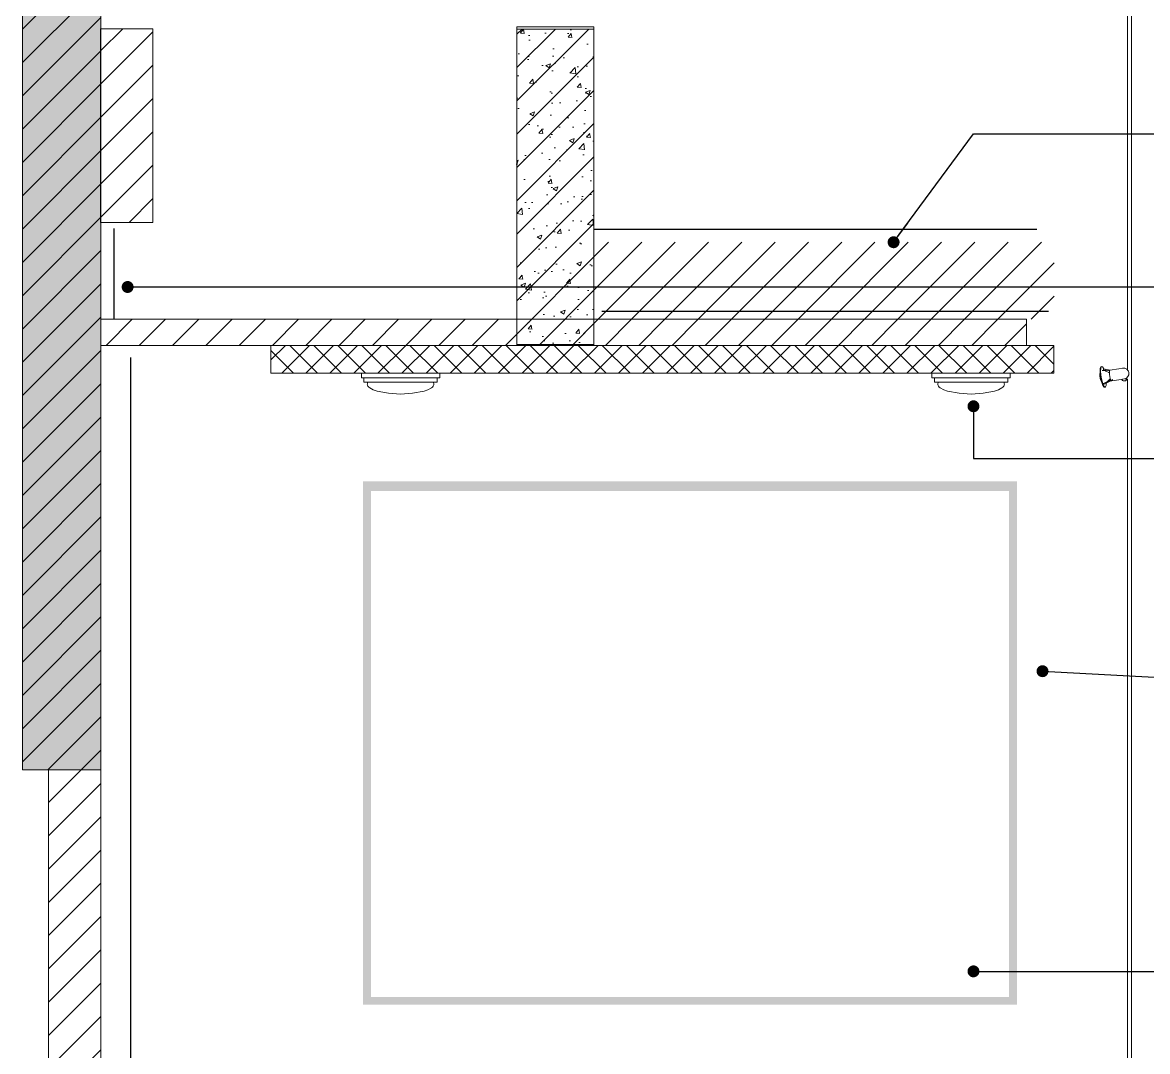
# Model space of a CAD drawing. Header units: millimetres. Extents: x 2336463 to 2579121, y 595385 to 778077.
# Drawn here: x 2347704 to 2352005, y 694841 to 698773 of the extents above; entities that cross this region are included whole.
import ezdxf

# ---------------------------------------------------------------- set-up
doc = ezdxf.new("R2010")
doc.units = ezdxf.units.MM
doc.header["$MEASUREMENT"] = 0
doc.layers.add('+возводимые стены', color=7, linetype='Continuous')
doc.layers.add('сит план', color=7, linetype='Continuous')
for name, color, linetype, lineweight in [('+возводимые стены_Ном._пера__1', 7, 'Continuous', 13), ('+возводимые стены_Ном._пера__101', 252, 'Continuous', 5), ('MEP - Электрооборудование.ЭО_Ном._пера__101', 252, 'Continuous', 5), ('сит план_Ном._пера__1', 7, 'Continuous', 13)]:
    doc.layers.add(name, color=color, linetype=linetype, lineweight=lineweight)
for name, color, linetype, lineweight, true_color in [('+возводимые стены_Ном._пера__169', 7, 'Continuous', 5, 0x68b353), ('+возводимые стены_Ном._пера__242', 7, 'Continuous', 13, 0x1b55b5), ('+возводимые стены_Ном._пера__9', 7, 'Continuous', 15, 0x3dad99), ('MEP - Электрооборудование.ЭО_Ном._пера__24', 7, 'Continuous', 30, 0x029e21), ('MEP - Электрооборудование.ЭО_Ном._пера__55', 7, 'Continuous', 30, 0xff0909), ('MEP - Электрооборудование.ЭО_Ном._пера__58', 7, 'Continuous', 5, 0xdf0000), ('сит план_Ном._пера__87', 7, 'Continuous', 20, 0x6a6a6a)]:
    doc.layers.add(name, color=color, linetype=linetype, lineweight=lineweight, true_color=true_color)
doc.linetypes.add('Сварной шов', pattern='A,0,[2,Р”РёР·Р°Р№РЅ РїСЂРѕРµРєС‚ СЂР°Р±РѕС‡РёР№1.Shx,S=0.079365,R=0,X=0,Y=0],-17,0', length=17)
doc.dimstyles.new('СГЕНЕРИР_СТИЛЬ__11', dxfattribs={"dimtxt": 0.18, "dimasz": 91.2, "dimexe": 0.18, "dimexo": 0.0625, "dimgap": 0, "dimtad": 0, "dimtih": 1, "dimtoh": 1, "dimdec": 4, "dimzin": 0, "dimdsep": 46, "dimcen": 0.09, "dimadec": 0, "dimazin": 0, "dimtfac": 1, "dimtdec": 4, "dimtmove": 0, "dimatfit": 3, "dimldrblk": 'ARROWHEAD_11', "dimfxl": 0, "dimtolj": 1, "dimtzin": 0, "dimarcsym": 0})
pattern_1 = [(45, (2086872.015, 585813.69), (-63.63961, 63.63961), [])]
pattern_2 = [(50, (2086872.01, 585813.69), (-182.18467, 15.939086), [19.05, -209.55]), (355, (2086872.01, 585813.69), (-35.24342, 191.05685), [15.24, -167.64058]), (100.451445, (2086887.2, 585812.36), (146.94125, 175.11775), [16.19001, -178.09024]), (46.1842, (2086872.01, 585864.49), (-271.07904, 42.04233), [28.575, -314.325]), (96.63556, (2086894.6, 585860.98), (237.40413, 247.42612), [24.28502, -267.1356]), (351.18415, (2086872.01, 585864.49), (237.40413, 247.42612), [22.85997, -251.45973]), (21, (2086897.41, 585851.79), (-151.61439, 102.2652), [19.05, -209.55]), (326, (2086897.41, 585851.79), (61.80203, 184.18797), [15.24, -167.64]), (71.451445, (2086910.05, 585843.26), (213.41642, 81.92277), [16.19001, -178.08994]), (37.5, (2086872.015, 585813.686), (3.088603, 84.555039), [0, -165.608, 0, -170.18, 0, -168.275]), (7.5, (2086872.015, 585813.69), (66.819663, 100.180575), [0, -97.028, 0, -161.798, 0, -64.135]), (327.5, (2086815.37, 585813.686), (-135.590595, 5.728744), [0, -63.5, 0, -198.12, 0, -262.89]), (317.5, (2086789.97, 585813.69), (148.12918, 25.42649), [0, -82.55, 0, -131.572, 0, -186.69])]

# ---------------------------------------------------------------- blocks, each defined once
blk = doc.blocks.new('Стена_1276', base_point=(2347703.8, 700916.8))
at = {"layer": 'сит план_Ном._пера__87', "linetype": 'Continuous', "lineweight": 20, "true_color": 0x6a6a6a}
h = blk.add_hatch(dxfattribs=at)
h.set_pattern_fill('Блоки_Бетонные_Эффективные', color=251, style=0, pattern_type=2)
h.set_pattern_definition(pattern_1)
h.paths.add_polyline_path([(2347703.8, 700916.8), (2347703.8, 695916.8), (2348003.8, 695916.8), (2348003.8, 700916.8)])
at = {"layer": 'сит план_Ном._пера__1', "color": 7, "linetype": 'Continuous', "lineweight": 13, "flags": 128}
for points in [[(2347703.8, 700916.8), (2347703.8, 695916.8)], [(2348003.8, 700916.8), (2347703.8, 700916.8)], [(2348003.8, 697639), (2348003.8, 700916.8)], [(2348003.8, 695916.8), (2348003.8, 697539)], [(2347703.8, 695916.8), (2348003.8, 695916.8)]]:
    blk.add_lwpolyline(points, dxfattribs=at)
blk = doc.blocks.new('Стена_1277', base_point=(2349593.6, 698747.7))
at = {"layer": 'сит план_Ном._пера__87', "linetype": 'Continuous', "lineweight": 20, "true_color": 0x6a6a6a}
h = blk.add_hatch(dxfattribs=at)
h.set_pattern_fill('Блоки_Бетонные_Эффективные', color=251, style=0, pattern_type=2)
h.set_pattern_definition(pattern_1)
h.paths.add_polyline_path([(2349593.6, 698747.7), (2349593.6, 697542.7), (2349888.6, 697542.7), (2349888.6, 698747.7)])
at = {"layer": 'сит план_Ном._пера__1', "color": 7, "linetype": 'Continuous', "lineweight": 13, "flags": 128}
for points in [[(2349593.6, 698747.7), (2349593.6, 697542.7)], [(2349888.6, 698747.7), (2349593.6, 698747.7)], [(2349888.6, 697542.7), (2349888.6, 698747.7)], [(2349593.6, 697542.7), (2349888.6, 697542.7)]]:
    blk.add_lwpolyline(points, dxfattribs=at)
blk = doc.blocks.new('Стена_1278', base_point=(2347803.8, 695916.8))
at = {"layer": 'сит план_Ном._пера__87', "linetype": 'Continuous', "lineweight": 20, "true_color": 0x6a6a6a}
h = blk.add_hatch(dxfattribs=at)
h.set_pattern_fill('Блоки_Бетонные_Эффективные', color=251, style=0, pattern_type=2)
h.set_pattern_definition(pattern_1)
h.paths.add_polyline_path([(2348003.8, 693816.8), (2348003.8, 695916.8), (2347803.8, 695916.8), (2347803.8, 693816.8)])
h = blk.add_hatch(dxfattribs=at)
h.set_pattern_fill('Блоки_Бетонные_Эффективные', color=251, style=0, pattern_type=2)
h.set_pattern_definition(pattern_1)
h.paths.add_polyline_path([(2347803.8, 693616.8), (2348003.8, 693616.8), (2347803.8, 693816.8)])
h = blk.add_hatch(dxfattribs=at)
h.set_pattern_fill('Блоки_Бетонные_Эффективные', color=251, style=0, pattern_type=2)
h.set_pattern_definition(pattern_1)
h.paths.add_polyline_path([(2347803.8, 693816.8), (2348003.8, 693616.8), (2348003.8, 693816.8)])
at = {"layer": 'сит план_Ном._пера__1', "color": 7, "linetype": 'Continuous', "lineweight": 13, "flags": 128}
for points in [[(2347803.8, 695916.8), (2347803.8, 693816.8)], [(2348003.8, 695916.8), (2347803.8, 695916.8)], [(2348003.8, 693616.8), (2348003.8, 695916.8)], [(2348003.8, 693616.8), (2347803.8, 693616.8)]]:
    blk.add_lwpolyline(points, dxfattribs=at)
blk = doc.blocks.new('Стена_1307', base_point=(2351542.2, 697539))
at = {"layer": '+возводимые стены_Ном._пера__169', "linetype": 'Continuous', "lineweight": 5, "true_color": 0x68b353}
h = blk.add_hatch(dxfattribs=at)
h.set_pattern_fill('Блоки_Бетонные_Эффективные', color=85, style=0, pattern_type=2)
h.set_pattern_definition(pattern_1)
h.paths.add_polyline_path([(2351542.2, 697639), (2348003.8, 697639), (2348003.8, 697539), (2351542.2, 697539)])
at = {"layer": '+возводимые стены_Ном._пера__101', "color": 252, "linetype": 'Continuous', "lineweight": 5, "flags": 128}
for points in [[(2351542.2, 697639), (2348003.8, 697639)], [(2351542.2, 697539), (2351542.2, 697639)], [(2348003.8, 697539), (2351542.2, 697539)]]:
    blk.add_lwpolyline(points, dxfattribs=at)
blk = doc.blocks.new('Набор Источников Света Настенный 25_2')
at = {"layer": 'MEP - Электрооборудование.ЭО_Ном._пера__58', "color": 12, "linetype": 'Continuous', "lineweight": 5, "true_color": 0xdf0000}
for p, q in [((7100, 0), (-7100, 0)), ((-4248.4, -16), (-7063.6, -16)), ((-4254.8, -28.9), (-4254.6, -25.8)), ((-4254.2, -31.9), (-4254.8, -28.9)), ((-4249, -40.5), (-4254.7, -75)), ((-4254.6, -25.8), (-4253.8, -23)), ((-4253, -34.3), (-4254.2, -31.9)), ((-4253.8, -23), (-4252.4, -21)), ((-4251.4, -35.7), (-4253, -34.3)), ((-4252.4, -21), (-4250.7, -20.1)), ((-4249.7, -35.9), (-4251.4, -35.7)), ((-4250.7, -20.1), (-4248.9, -20.3)), ((-4250.7, -20.1), (-4247.6, -20.1)), ((-4248.1, -35.1), (-4249.7, -35.9)), ((-4249.7, -35.9), (-4248.3, -35.9)), ((-4246.8, -27.1), (-4249, -40.5)), ((-4248.9, -20.3), (-4247.3, -21.7)), ((-4248.4, -20.1), (-4248.4, -16)), ((-4247.3, -21.7), (-4246.2, -24.1)), ((-4244, -19.7), (-4246.8, -27.1)), ((-4246.2, -24.1), (-4246, -25)), ((-4238.5, -14), (-4244, -19.7)), ((-4231.2, -11), (-4238.5, -14)), ((-4230, -10.5), (-4231.2, -11)), ((-4227.8, -10.3), (-4230, -10.5)), ((-4225, -10.5), (-4227.8, -10.3)), ((-4221.9, -11), (-4225, -10.5)), ((-4219, -11.7), (-4221.9, -11)), ((-4216.8, -12.5), (-4219, -11.7)), ((-4215.6, -13.4), (-4216.8, -12.5)), ((-4215.6, -13.4), (-4209.7, -18.5)), ((-1450.7, -16), (-4212.6, -16)), ((-4209.7, -18.5), (-4206.4, -25.5)), ((-4206.1, -35.3), (-4208.3, -48.7)), ((-4206.4, -25.5), (-4206.1, -33.4)), ((-4206.1, -35.3), (-4206.1, -33.4)), ((-4268.9, -107.5), (-4250.3, -72.1)), ((-4268.3, -107.8), (-4249.6, -71.9)), ((-4250.6, -79.5), (-4264.5, -107.8)), ((-4248.4, -82.6), (-4256.5, -92.2)), ((-4254.7, -75), (-4254.7, -75.1)), ((-4254.7, -75.1), (-4254.6, -76.9)), ((-4254.6, -76.9), (-4253.4, -77.8)), ((-4250.8, -79.4), (-4245.8, -81.4)), ((-4247.8, -80.6), (-4248.4, -82.6)), ((-4245.8, -81.4), (-4238.3, -83.2)), ((-4238.3, -83.2), (-4230.2, -84.5)), ((-4230.2, -84.5), (-4222.7, -84.9)), ((-4222.7, -84.9), (-4217, -84.5)), ((-4222.1, -84.9), (-4222.2, -87.9)), ((-4217, -84.5), (-4214, -83.2)), ((-4216.7, -84.3), (-4212.9, -107.5)), ((-4216.2, -84.1), (-4212.3, -107.8)), ((-4208.3, -48.7), (-4214, -83.2)), ((-4214, -83.2), (-4214, -83.2)), ((-4208.6, -107.8), (-4213.7, -81.4)), ((-4278.1, -101.7), (-4277.8, -99.7)), ((-4278.1, -101.7), (-4278, -105.2)), ((-4278, -105.2), (-4272, -109.4)), ((-4271.9, -97.3), (-4277.8, -99.7)), ((-4277.8, -99.7), (-4277.7, -103.3)), ((-4277.7, -103.3), (-4271.7, -107.5)), ((-4272, -109.4), (-4261.1, -113.6)), ((-4263.2, -96.7), (-4271.9, -97.3)), ((-4271.7, -107.5), (-4260.8, -111.7)), ((-4268.9, -107.5), (-4268.3, -107.8)), ((-4264.5, -107.8), (-4268.3, -107.8)), ((-4261.1, -113.6), (-4246.8, -117.2)), ((-4260.8, -111.7), (-4246.5, -115.3)), ((-4258.5, -114.3), (-4257.7, -115)), ((-4257.7, -115), (-4255.1, -116.9)), ((-4256.5, -92.2), (-4257.2, -92.8)), ((-4255.1, -116.9), (-4250.2, -118.8)), ((-4250.2, -118.8), (-4243.9, -120.3)), ((-4246.8, -117.2), (-4231.4, -119.6)), ((-4246.5, -115.3), (-4231.1, -117.7)), ((-4243.9, -120.3), (-4237, -121.4)), ((-4237, -121.4), (-4230.7, -121.8)), ((-4231.4, -119.6), (-4217.2, -120.4)), ((-4231.1, -117.7), (-4216.9, -118.5)), ((-4230.7, -121.8), (-4225.9, -121.4)), ((-4225.9, -121.4), (-4223.3, -120.3)), ((-4222.8, -120.1), (-4223.3, -120.3)), ((-4222.2, -86.8), (-4217.8, -98.2)), ((-4217.8, -98.2), (-4215, -102.8)), ((-4217.2, -120.4), (-4206.4, -119.6)), ((-4216.9, -118.5), (-4206, -117.7)), ((-4214.6, -108.7), (-4215.3, -112.3)), ((-4215, -102.8), (-4214.6, -106.5)), ((-4213.3, -104.8), (-4214.9, -104.2)), ((-4214.6, -108.7), (-4214.6, -106.5)), ((-4212.9, -107.5), (-4212.3, -107.8)), ((-4212.3, -107.8), (-4208.6, -107.8)), ((-4206.3, -107.5), (-4208.8, -106.5)), ((-4206.4, -119.6), (-4200.5, -117.2)), ((-4200.3, -111.7), (-4206.3, -107.5)), ((-4206, -117.7), (-4200.2, -115.3)), ((-4200.5, -117.2), (-4200.2, -115.3)), ((-4200.2, -115.3), (-4200.3, -111.7))]:
    blk.add_line(p, q, dxfattribs=at)
blk = doc.blocks.new('Настенный Светильник 25')
at = {"layer": 'MEP - Электрооборудование.ЭО_Ном._пера__58', "color": 12, "linetype": 'Continuous', "lineweight": 5, "true_color": 0xdf0000}
for p, q in [((-150, 0), (-150, -17.5)), ((0, 0), (-150, 0)), ((0, 0), (150, 0)), ((-150, -17.5), (-140, -17.5)), ((-140, -17.5), (-140, -35)), ((-140, -17.5), (140, -17.5)), ((-140, -35), (0, -35)), ((-127, -39.8), (-127.3, -42.3)), ((-127.3, -42.3), (-127, -44.9)), ((-126.2, -37.3), (-127, -39.8)), ((-124.8, -35), (-126.2, -37.3)), ((0, -35), (-124.8, -35)), ((140, -35), (0, -35)), ((0, -35), (124.8, -35)), ((124.8, -35), (126.2, -37.3)), ((126.2, -37.3), (127, -39.8)), ((127, -39.8), (127.3, -42.3)), ((127.3, -42.3), (127, -44.9)), ((150, -17.5), (140, -17.5)), ((140, -17.5), (140, -35)), ((150, 0), (150, -17.5)), ((-127, -44.9), (-126.2, -47.3)), ((-126.2, -47.3), (-124.8, -49.7)), ((-124.8, -49.7), (-121.6, -53.4)), ((-121.6, -53.4), (-117.6, -56.8)), ((-117.6, -56.8), (-104.6, -63.8)), ((-104.6, -63.8), (-90, -69)), ((-90, -69), (-45.7, -77.2)), ((-45.7, -77.2), (0, -80)), ((45.7, -77.2), (0, -80)), ((90, -69), (45.7, -77.2)), ((104.6, -63.8), (90, -69)), ((117.6, -56.8), (104.6, -63.8)), ((121.6, -53.4), (117.6, -56.8)), ((124.8, -49.7), (121.6, -53.4)), ((126.2, -47.3), (124.8, -49.7)), ((127, -44.9), (126.2, -47.3))]:
    blk.add_line(p, q, dxfattribs=at)
blk = doc.blocks.new('ARROWHEAD_11')
at = {"color": 0, "linetype": 'Continuous', "lineweight": 0}
blk.add_line((0, 0), (-1, 0), dxfattribs=at)
at = {"color": 0, "linetype": 'Continuous', "lineweight": 0, "const_width": 0.25, "flags": 128}
blk.add_lwpolyline([(-0.125, 0, 1), (0.125, 0, 1)], format="xyb", close=True, dxfattribs=at)

msp = doc.modelspace()

# ---------------------------------------------------------------- hatches: boundary and pattern name
at = {"layer": '+возводимые стены_Ном._пера__242', "linetype": 'Continuous', "lineweight": 13, "true_color": 0x1b55b5}
h = msp.add_hatch(dxfattribs=at)
h.set_pattern_fill('Блоки_Бетонные_Эффективные', color=152, style=0, pattern_type=2)
h.set_pattern_definition(pattern_1)
h.paths.add_polyline_path([(2348002.6, 698008.9), (2348202.6, 698008.9), (2348202.6, 698748.7), (2348002.6, 698748.7)])
h = msp.add_hatch(dxfattribs=at)
h.set_pattern_fill('Блоки_Бетонные_Эффективные', color=152, style=0, pattern_type=2)
h.set_pattern_definition(pattern_1)
h.paths.add_polyline_path([(2349889.8, 697639), (2351647.8, 697639), (2351647.8, 697933.1), (2349889.8, 697933.1)])
at = {"layer": '+возводимые стены_Ном._пера__9', "linetype": 'Continuous', "lineweight": 15, "true_color": 0x3dad99}
h = msp.add_hatch(dxfattribs=at)
h.set_pattern_fill('Блоки_Бетонные', color=135, style=0, pattern_type=2)
h.set_pattern_definition([(45, (2086872.015, 585813.686), (-45.961939, 45.961939), []), (135, (2086872.015, 585813.686), (45.961939, 45.961939), [])])
h.paths.add_polyline_path([(2351646.9, 697539), (2348653.4, 697539), (2348653.4, 697433), (2351646.9, 697433)])
at = {"layer": 'MEP - Электрооборудование.ЭО_Ном._пера__58', "linetype": 'Continuous', "lineweight": 5, "true_color": 0xdf0000}
h = msp.add_hatch(color=12, dxfattribs=at)
h.paths.add_polyline_path([(2349005.6, 697018.9), (2351475.6, 697018.9), (2351505.6, 697018.9), (2351505.6, 695018.9), (2351475.6, 695018.9), (2351475.6, 695018.9), (2349036.1, 695018.9), (2349005.6, 695018.9), (2349005.6, 696983.1)])
h.paths.add_polyline_path([(2351475.6, 695048.9), (2351475.6, 696983.1), (2349036.1, 696983.1), (2349036.1, 695048.9)], flags=0)
at = {"layer": 'сит план_Ном._пера__1', "linetype": 'Continuous', "lineweight": 13}
h = msp.add_hatch(dxfattribs=at)
h.set_pattern_fill('AR_CONC', style=0, pattern_type=2)
h.set_pattern_definition(pattern_2)
h.paths.add_polyline_path([(2347703.8, 701167), (2348003.8, 701167), (2348003.8, 695916.8), (2347703.8, 695916.8)])
h = msp.add_hatch(dxfattribs=at)
h.set_pattern_fill('AR_CONC', style=0, pattern_type=2)
h.set_pattern_definition(pattern_2)
h.paths.add_polyline_path([(2349593.6, 698755.7), (2349888.6, 698755.7), (2349888.6, 697540.7), (2349593.6, 697540.7)])

# ---------------------------------------------------------------- linework, layer by layer
at = {"layer": '+возводимые стены_Ном._пера__1', "color": 7, "linetype": 'Continuous', "lineweight": 13, "flags": 128}
for points in [[(2348002.6, 698008.9), (2348202.6, 698008.9), (2348202.6, 698748.7), (2348002.6, 698748.7)], [(2351646.9, 697539), (2348653.4, 697539), (2348653.4, 697433), (2351646.9, 697433)]]:
    msp.add_lwpolyline(points, close=True, dxfattribs=at)
at = {"layer": 'MEP - Электрооборудование.ЭО_Ном._пера__24', "color": 104, "linetype": 'Сварной шов', "lineweight": 30, "true_color": 0x029e21}
msp.add_line((2348116.2, 697492.2), (2348116.2, 694290.4), dxfattribs=at)
at = {"layer": 'MEP - Электрооборудование.ЭО_Ном._пера__55', "color": 1, "linetype": 'Сварной шов', "lineweight": 30, "true_color": 0xff0909}
for p, q in [((2348053.5, 697985.6), (2348053.5, 697639)), ((2349888.6, 697982.9), (2351581.9, 697982.9)), ((2349919, 697670.1), (2351625.5, 697670.1))]:
    msp.add_line(p, q, dxfattribs=at)
at = {"layer": 'сит план_Ном._пера__1', "color": 7, "linetype": 'Continuous', "lineweight": 13, "flags": 128}
for points in [[(2347703.8, 701167), (2348003.8, 701167), (2348003.8, 695916.8), (2347703.8, 695916.8)], [(2349593.6, 698755.7), (2349888.6, 698755.7), (2349888.6, 697540.7), (2349593.6, 697540.7)]]:
    msp.add_lwpolyline(points, close=True, dxfattribs=at)

# ---------------------------------------------------------------- block references
at = {"layer": '+возводимые стены', "color": 252, "lineweight": 5}
msp.add_blockref('Стена_1307', (2351542.2, 697539), dxfattribs=at)
at = {"layer": 'MEP - Электрооборудование.ЭО_Ном._пера__58', "color": 12, "linetype": 'Continuous', "lineweight": 5, "true_color": 0xdf0000, "xscale": -1, "zscale": 1000, "rotation": 270}
msp.add_blockref('Набор Источников Света Настенный 25_2', (2351943.8, 701657.9), dxfattribs=at)
at = {"layer": 'MEP - Электрооборудование.ЭО_Ном._пера__58', "color": 12, "linetype": 'Continuous', "lineweight": 5, "true_color": 0xdf0000, "zscale": 1000}
for p in [(2349149.2, 697433), (2351330.1, 697433)]:
    msp.add_blockref('Настенный Светильник 25', p, dxfattribs=at)
at = {"layer": 'сит план', "color": 7, "lineweight": 13}
for name, p in [('Стена_1276', (2347703.8, 700916.8)), ('Стена_1277', (2349593.6, 698747.7)), ('Стена_1278', (2347803.8, 695916.8))]:
    msp.add_blockref(name, p, dxfattribs=at)

# ---------------------------------------------------------------- leaders
at = {"layer": 'MEP - Электрооборудование.ЭО_Ном._пера__101', "color": 252, "linetype": 'Continuous', "lineweight": 5, "annotation_type": 0, "has_hookline": 1, "hookline_direction": 0}
for points, text_width in [([(2351033.9, 697933.1), (2351339.3, 698347.7), (2352163.2, 698347.7)], 804.4), ([(2348105.7, 697762.1), (2352163.2, 697762.1)], 643.7), ([(2351339.3, 697306.2), (2351339.3, 697106.7), (2352163.2, 697106.7)], 643.7), ([(2351603.2, 696293.8), (2352163.2, 696263.9)], 763.9), ([(2351339.3, 695146.8), (2352163.2, 695146.8)], 646.3)]:
    msp.add_leader(points, dimstyle='СГЕНЕРИР_СТИЛЬ__11', dxfattribs=dict(at, text_width=text_width))

doc.saveas('drawing.dxf')
